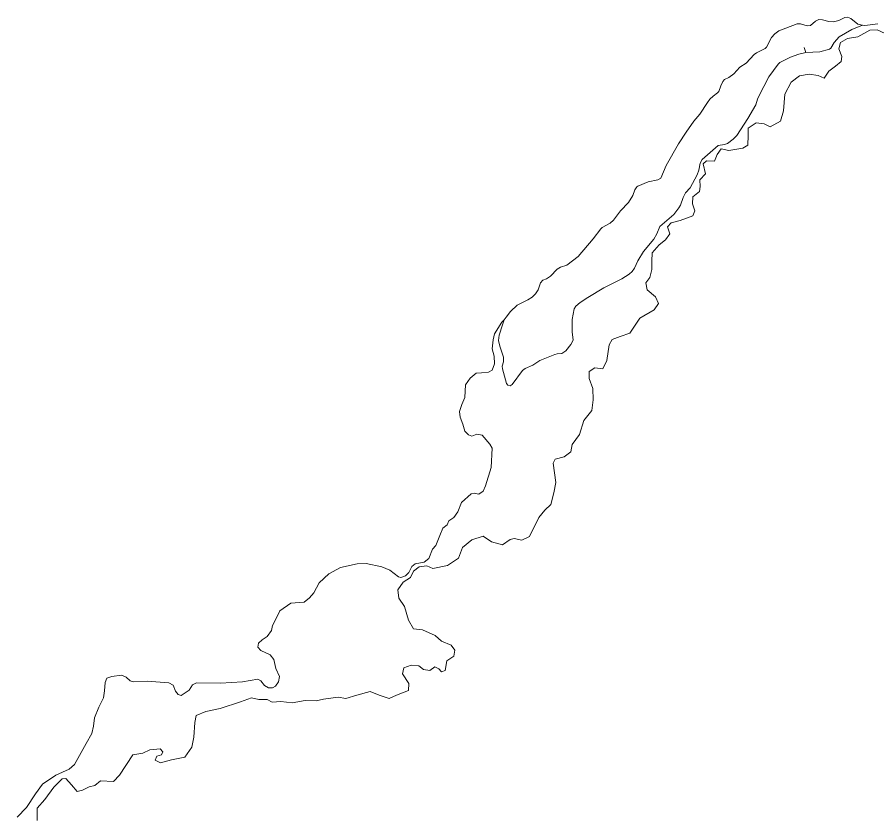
# Model space of a CAD drawing. Header units: metres. Extents: x 410745 to 429404, y 8411666 to 8441426.
# Drawn here: x 420475 to 423118, y 8428012 to 8430464 of the extents above; entities that cross this region are included whole.
import ezdxf

# ---------------------------------------------------------------- set-up
doc = ezdxf.new("R2010")
doc.units = ezdxf.units.M
doc.layers.add('BASE_AGUA', color=4, linetype='Continuous', lineweight=13, true_color=0x419bd7)
doc.layers.add('BASE_VIAS', color=8, linetype='Continuous', lineweight=13, true_color=0xb9b9b9)

msp = doc.modelspace()

# ---------------------------------------------------------------- linework, layer by layer
at = {"layer": 'BASE_AGUA'}
msp.add_lwpolyline([(420536.8, 8427996.9), (420536.3, 8428035.6), (420560.1, 8428061.5), (420587.5, 8428100), (420613, 8428125), (420624.6, 8428126), (420641.9, 8428106.7), (420659.4, 8428086.8), (420675.8, 8428090.7), (420696.3, 8428101.1), (420714, 8428105.3), (420731.1, 8428119.1), (420770.8, 8428117.1), (420789, 8428136.5), (420830.5, 8428199.3), (420860.7, 8428204.1), (420882.8, 8428214.8), (420913.7, 8428217), (420922.7, 8428208.7), (420918.6, 8428199.1), (420903.5, 8428194.7), (420899, 8428182.7), (420914.9, 8428174.6), (420949.2, 8428184), (420989.4, 8428191.6), (421011, 8428222.1), (421017.2, 8428253.4), (421020.7, 8428298.8), (421025, 8428320), (421054.2, 8428332.5), (421098.4, 8428341.3), (421160.9, 8428361.7), (421194.3, 8428374.2), (421216.6, 8428368.6), (421242.5, 8428368.7), (421257.7, 8428360.3), (421284.5, 8428362.7), (421319.8, 8428358.6), (421359.4, 8428366.1), (421393.1, 8428364.7), (421415.3, 8428370.3), (421460.7, 8428376.1), (421484.4, 8428371.8), (421517.5, 8428382.4), (421559.3, 8428393.5), (421586.4, 8428381.8), (421617.7, 8428371.7), (421640.1, 8428382.6), (421676.2, 8428396.5), (421677.7, 8428418), (421658.7, 8428447.5), (421662.4, 8428466.3), (421684.8, 8428474.8), (421708.8, 8428472.1), (421722.6, 8428460.6), (421742.5, 8428458.5), (421757.8, 8428469), (421769.7, 8428462.9), (421777.9, 8428453.6), (421789.4, 8428457.8), (421794.2, 8428487.8), (421815.9, 8428501.8), (421818.6, 8428520.3), (421807.2, 8428536.3), (421777.8, 8428548.1), (421759, 8428565.2), (421719.5, 8428583), (421691.5, 8428586.4), (421676.5, 8428612.1), (421664.5, 8428654.7), (421646.7, 8428680.4), (421644.1, 8428705.9), (421659.9, 8428729.2), (421682.8, 8428744), (421692.5, 8428762.9), (421709.8, 8428776.4), (421733, 8428779), (421751.5, 8428771.5), (421796.1, 8428780.3), (421829.9, 8428803.1), (421842.1, 8428835.3), (421870.8, 8428859), (421906.1, 8428870.7), (421931.6, 8428853.2), (421964.8, 8428843.8), (421989, 8428859.9), (422000.9, 8428863.7), (422024.2, 8428858.2), (422048.3, 8428869.5), (422076.7, 8428928.1), (422095.7, 8428950.4), (422113.7, 8428967.7), (422122.9, 8429003.2), (422128.8, 8429035), (422120.6, 8429094.4), (422127.3, 8429106.7), (422154.5, 8429113.9), (422175.3, 8429129.7), (422179, 8429151.7), (422201.5, 8429183.1), (422215.3, 8429225.6), (422239.7, 8429256.9), (422244.1, 8429289.3), (422243.1, 8429324.6), (422231.8, 8429355.2), (422231.6, 8429376.7), (422248.5, 8429387.5), (422273.3, 8429384.6), (422285.4, 8429409.9), (422292.7, 8429458.3), (422302.4, 8429475), (422326.8, 8429484.3), (422355.8, 8429494.3), (422386.6, 8429540.3), (422431.4, 8429565.7), (422443.8, 8429585.5), (422435.4, 8429605.2), (422409.9, 8429627.2), (422405.3, 8429648.2), (422417.7, 8429665.1), (422423.6, 8429689.9), (422423.5, 8429715.1), (422424.9, 8429741), (422446.6, 8429765.7), (422465.5, 8429781.1), (422478.6, 8429799.6), (422472.2, 8429820.3), (422482.9, 8429833.3), (422511.1, 8429840), (422549.6, 8429854), (422555.9, 8429870), (422548.9, 8429891.3), (422550.1, 8429912.4), (422570.2, 8429929.2), (422572.4, 8429944.5), (422571.4, 8429965), (422588.4, 8429983.6), (422581.5, 8430013.9), (422591.8, 8430023.3), (422615.9, 8430022.8), (422624.1, 8430042.6), (422636.9, 8430060.4), (422659.8, 8430055.2), (422703.6, 8430062.6), (422718.8, 8430071), (422719.3, 8430101.2), (422720, 8430124.1), (422744, 8430140.4), (422769.1, 8430137.1), (422787.6, 8430127.7), (422818.4, 8430145), (422828.4, 8430176.7), (422832, 8430227.7), (422851.5, 8430265.1), (422877.4, 8430284.1), (422906.6, 8430289.3), (422934.9, 8430285.5), (422953.3, 8430277.4), (422967.5, 8430298.4), (422987.5, 8430314.5), (423004.7, 8430328), (423007.6, 8430343.8), (422997.5, 8430367.8), (423003.1, 8430387.3), (423024.8, 8430399.3), (423056.4, 8430403.7), (423093.6, 8430424.2), (423115.4, 8430425.4), (423139.8, 8430414.9)], dxfattribs=at)
at = {"layer": 'BASE_VIAS'}
for points in [[(421970.3, 8429535.4), (421965.2, 8429519.6), (421955.5, 8429487.6), (421953.5, 8429471.9), (421956.9, 8429454.5), (421968.5, 8429420), (421968, 8429406.1), (421964.5, 8429392.6), (421965.4, 8429385), (421977.3, 8429339.4), (421981.6, 8429334.4), (421989, 8429332.6), (421994.8, 8429335.9), (422026.3, 8429379.1), (422034.8, 8429385.6), (422058.8, 8429395.6), (422080, 8429409.8), (422125.9, 8429428.8), (422132.8, 8429430.8), (422147.8, 8429432), (422159.9, 8429440), (422175.6, 8429459.1), (422182.5, 8429472.8), (422179.1, 8429497.7), (422179.5, 8429536.5), (422185.7, 8429569.3), (422190.3, 8429577.4), (422204.1, 8429588.6), (422227.3, 8429604), (422276.9, 8429633.2), (422332, 8429661.2), (422354.7, 8429675.4), (422363, 8429683), (422370.5, 8429693.7), (422381.2, 8429716.3), (422398.6, 8429744.5), (422429.7, 8429782.5), (422439.2, 8429798.9), (422448.8, 8429821.2), (422491.8, 8429858.5), (422507, 8429879.2), (422511.6, 8429887.2), (422519.6, 8429910.7), (422527, 8429924.7), (422541.8, 8429940.9), (422563.3, 8429980.7), (422567.9, 8429994.6), (422572.1, 8430016.4), (422578.6, 8430027.3), (422627.4, 8430070.4), (422646.5, 8430073.4), (422656.5, 8430076.8), (422673.8, 8430089.9), (422684.9, 8430101.4), (422719, 8430152.9), (422743.4, 8430195), (422748, 8430212.7), (422752.1, 8430222), (422783.4, 8430281.8), (422812.1, 8430320.5), (422817.1, 8430325.2), (422849.2, 8430341.5), (422874.7, 8430351.4), (422896.6, 8430356.1), (422940, 8430358.1), (422969, 8430366.5), (422973.2, 8430369.7), (422984, 8430387.1), (422999.4, 8430404.7), (423038.4, 8430427), (423070.5, 8430440)], [(421970.3, 8429535.4), (421976.5, 8429543.3), (421990, 8429560.2), (422010.6, 8429579.8), (422043.3, 8429596.2), (422056.1, 8429604.7), (422066.9, 8429614.4), (422074.8, 8429626.8), (422082.2, 8429648.5), (422089.1, 8429656.6), (422100, 8429661.3), (422112.5, 8429669.3), (422133.2, 8429691.1), (422143.1, 8429696.3), (422162.4, 8429702.7), (422197.9, 8429730), (422243.3, 8429783.7), (422267, 8429814.9), (422271.3, 8429819.1), (422295.8, 8429832.3), (422305.8, 8429840.7), (422328.1, 8429869.8), (422352.3, 8429895.2), (422365.5, 8429916.5), (422372, 8429934.8), (422377.5, 8429943), (422380.8, 8429945.7), (422412.6, 8429959.2), (422442.7, 8429965), (422451.8, 8429970), (422468.3, 8430009.4), (422505.8, 8430075.7), (422528.8, 8430111.3), (422552.9, 8430145), (422570.7, 8430166.5), (422594.8, 8430203), (422602.4, 8430212.7), (422612.4, 8430222.3), (422625.7, 8430231.8), (422629.4, 8430236.8), (422635.3, 8430253.8), (422642.2, 8430267.1), (422647.2, 8430272.7), (422660.2, 8430279.4), (422675.6, 8430290.7), (422693.8, 8430310.9), (422713.5, 8430323.2), (422738.1, 8430349.7), (422745.4, 8430355.3), (422771.7, 8430368.7), (422776.4, 8430372.9), (422790.8, 8430401.8), (422801.2, 8430413.5), (422813.6, 8430422.6), (422870.5, 8430444.6), (422880.4, 8430444.6), (422901, 8430437.7), (422910.9, 8430439.5), (422926.1, 8430452.3), (422936.7, 8430457.9), (422948.1, 8430456.7), (422967.4, 8430451.4), (422981.2, 8430450.1), (422998.5, 8430454.6), (423016.5, 8430463.9), (423025.1, 8430464.5), (423034.4, 8430460.6), (423056.7, 8430443.3), (423070.5, 8430440), (423078.2, 8430439.5), (423117.8, 8430444.1)], [(422896.6, 8430356.1), (422891.6, 8430371.4)], [(420475.2, 8428007.6), (420503.4, 8428036.9), (420531.6, 8428079), (420553.2, 8428109.2), (420593.3, 8428136.5), (420634.5, 8428154.6), (420650.9, 8428169), (420686.8, 8428234.1), (420704.2, 8428264.4), (420709.3, 8428287.5), (420712.8, 8428312.6), (420726.1, 8428345.9), (420740.5, 8428373.6), (420743.5, 8428395.6), (420744.9, 8428420.7), (420750.1, 8428434.6), (420765.5, 8428439.7), (420795.4, 8428443.4), (420809.8, 8428437.8), (420822.2, 8428426.1), (420832.6, 8428423.6), (420873.8, 8428425.7), (420940.8, 8428420.3), (420954.2, 8428413.2), (420961, 8428394.8), (420969.3, 8428384.6), (420979.1, 8428381.5), (421003.2, 8428397.5), (421013.5, 8428414.4), (421025.8, 8428420.1), (421099.5, 8428418.8), (421167.1, 8428423.6), (421213.9, 8428431.4), (421223.7, 8428425.8), (421234.6, 8428411.5), (421246.5, 8428404.9), (421258.9, 8428404.4), (421268.1, 8428409.6), (421277.9, 8428422.9), (421280.4, 8428439.8), (421269.5, 8428463.9), (421263.2, 8428492), (421251.8, 8428506.3), (421222.9, 8428519.5), (421214.1, 8428529.8), (421215.6, 8428542.1), (421226.9, 8428552.3), (421242.9, 8428562.1), (421255.7, 8428580.6), (421258.8, 8428596), (421269.5, 8428615.5), (421281.3, 8428641.6), (421315.2, 8428664.8), (421356, 8428667.5), (421372.9, 8428680.8), (421386.3, 8428696.2), (421402.7, 8428727.5), (421432.5, 8428754.8), (421467.5, 8428774.8), (421519.5, 8428785.3), (421546.8, 8428786.9), (421594.8, 8428776.8), (421619.5, 8428766.6), (421645.9, 8428745.2), (421653.6, 8428743.7), (421667.5, 8428748.8), (421677.3, 8428759.1), (421686.5, 8428777.1), (421697.3, 8428785.8), (421725.1, 8428790.5), (421739.5, 8428802.3), (421750.8, 8428831), (421761, 8428841.8), (421773.3, 8428872.6), (421782.5, 8428895.2), (421794.9, 8428905.4), (421800, 8428917.8), (421815.9, 8428928), (421828.2, 8428945.5), (421839.5, 8428973.7), (421869.3, 8429000.9), (421878.1, 8429002.5), (421893, 8429000), (421906.4, 8429009.2), (421913, 8429025.2), (421930.9, 8429081), (421933.8, 8429140.4), (421926.6, 8429153.2), (421903.3, 8429180.8), (421886.8, 8429183.8), (421871.3, 8429177.6), (421860.5, 8429182.2), (421849.6, 8429193.5), (421843.9, 8429214.9), (421835.1, 8429235.9), (421833, 8429253.3), (421840.6, 8429274.9), (421849.3, 8429296.9), (421851.8, 8429335.3), (421865.6, 8429355.4), (421884.1, 8429370.8), (421901.1, 8429372.4), (421921.8, 8429374), (421933.6, 8429380.2), (421940.2, 8429400.1), (421940.1, 8429423.7), (421933.9, 8429445.7), (421936.4, 8429473.4), (421941, 8429491.8), (421963, 8429528.3), (421970.3, 8429535.4)]]:
    msp.add_lwpolyline(points, dxfattribs=at)

doc.saveas('drawing.dxf')
